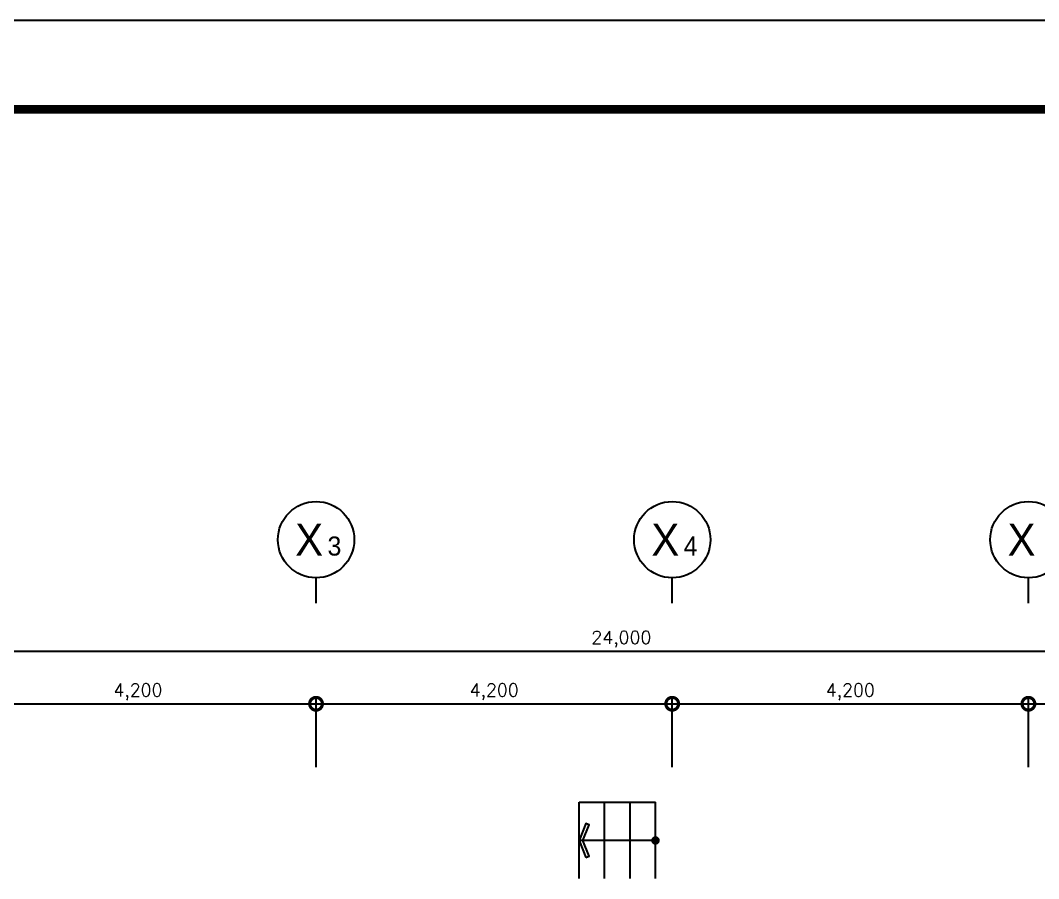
# Model space of a CAD drawing. Header units: millimetres. Extents: x -56261 to 196039, y 9480 to 100001.
# Drawn here: x 83897 to 95904, y 89879 to 100001 of the extents above; entities that cross this region are included whole.
import ezdxf
from ezdxf.enums import TextEntityAlignment as Align

# ---------------------------------------------------------------- set-up
doc = ezdxf.new("R2010")
doc.units = ezdxf.units.MM
for name, color, linetype in [('FORM', 4, 'Continuous'), ('PLAN', 9, 'Continuous'), ('PLAN_DIM', 7, 'Continuous')]:
    doc.layers.add(name, color=color, linetype=linetype)
doc.styles.add('Gdim', font='')
doc.styles.add('Gtx', font='')
doc.styles.add('plan', font='romans.shx', dxfattribs={"bigfont": 'GHS.SHX'})
doc.styles.get('Gdim').set_extended_font_data('Dotum')
doc.styles.get('Gtx').set_extended_font_data('Dotum')
doc.dimstyles.new('Gdim100', dxfattribs={"dimscale": 100, "dimtxt": 3, "dimasz": 6, "dimexe": 1.5, "dimexo": 2, "dimgap": 1, "dimtad": 1, "dimdec": 0, "dimzin": 0, "dimdsep": 46, "dimlunit": 6, "dimtxsty": 'Gdim', "dimblk1": 'DOTSMALL', "dimblk2": 'DOTSMALL', "dimsah": 1, "dimcen": 1.5, "dimdle": 1.5, "dimclrd": 1, "dimclre": 1, "dimclrt": 256, "dimazin": 0, "dimtfac": 1, "dimtdec": 0, "dimtix": 1, "dimtmove": 2, "dimatfit": 3, "dimldrblk": 'DOTSMALL', "dimfxl": 1.5, "dimtolj": 1, "dimtzin": 0, "dimlwd": -1, "dimlwe": -1, "dimarcsym": 0})

# ---------------------------------------------------------------- blocks, each defined once
blk = doc.blocks.new('_DotSmall')
at = {"color": 0, "linetype": 'ByBlock', "const_width": 0.5}
blk.add_lwpolyline([(-0.0625, 0, 1), (0.0625, 0, 1)], format="xyb", close=True, dxfattribs=at)
blk = doc.blocks.new('*D170')
at = {"layer": 'DEFPOINTS', "color": 0, "transparency": 16777216}
for p in [(102983, 92561), (78983, 91092), (102983, 91092)]:
    blk.add_point(p, dxfattribs=at)
at = {"layer": 'PLAN_DIM', "transparency": 16777216}
for p, q in [((78983, 91192), (78983, 92636)), ((102983, 91192), (102983, 92636)), ((78908, 92561), (103058, 92561))]:
    blk.add_line(p, q, dxfattribs=at)
at = {"layer": 'PLAN_DIM', "transparency": 16777216, "xscale": 300, "yscale": 300, "zscale": 300, "rotation": 180}
blk.add_blockref('_DotSmall', (78983, 92561), dxfattribs=at)
at = {"layer": 'PLAN_DIM', "transparency": 16777216, "xscale": 300, "yscale": 300, "zscale": 300}
blk.add_blockref('_DotSmall', (102983, 92561), dxfattribs=at)
at = {"layer": 'PLAN_DIM', "transparency": 16777216, "insert": (90983, 92701), "char_height": 150, "attachment_point": 5, "style": 'plan'}
blk.add_mtext('\\A1;24,000', dxfattribs=at)
blk = doc.blocks.new('FORM_기계', base_point=(381614, -321275))
at = {"layer": 'FORM', "color": 7}
blk.add_lwpolyline([(381614, -321275), (465714, -321275), (465714, -261875), (381614, -261875)], close=True, dxfattribs=at)
at = {"layer": 'FORM', "const_width": 200}
blk.add_lwpolyline([(463614, -319175), (383714, -319175), (383714, -263975), (463614, -263975)], close=True, dxfattribs=at)
blk = doc.blocks.new('*D174')
at = {"layer": 'DEFPOINTS', "color": 0, "transparency": 16777216}
for p in [(87383, 91941), (83183, 91092), (87383, 91092)]:
    blk.add_point(p, dxfattribs=at)
at = {"layer": 'PLAN_DIM', "transparency": 16777216}
for p, q in [((83183, 91192), (83183, 92016)), ((87383, 91192), (87383, 92016)), ((83108, 91941), (87458, 91941))]:
    blk.add_line(p, q, dxfattribs=at)
at = {"layer": 'PLAN_DIM', "transparency": 16777216, "xscale": 300, "yscale": 300, "zscale": 300, "rotation": 180}
blk.add_blockref('_DotSmall', (83183, 91941), dxfattribs=at)
at = {"layer": 'PLAN_DIM', "transparency": 16777216, "xscale": 300, "yscale": 300, "zscale": 300}
blk.add_blockref('_DotSmall', (87383, 91941), dxfattribs=at)
at = {"layer": 'PLAN_DIM', "transparency": 16777216, "insert": (85283, 92081), "char_height": 150, "attachment_point": 5, "style": 'plan'}
blk.add_mtext('\\A1;4,200', dxfattribs=at)
blk = doc.blocks.new('*D175')
at = {"layer": 'DEFPOINTS', "color": 0, "transparency": 16777216}
for p in [(91583, 91941), (87383, 91092), (91583, 91092)]:
    blk.add_point(p, dxfattribs=at)
at = {"layer": 'PLAN_DIM', "transparency": 16777216}
for p, q in [((87383, 91192), (87383, 92016)), ((91583, 91192), (91583, 92016)), ((87308, 91941), (91658, 91941))]:
    blk.add_line(p, q, dxfattribs=at)
at = {"layer": 'PLAN_DIM', "transparency": 16777216, "xscale": 300, "yscale": 300, "zscale": 300, "rotation": 180}
blk.add_blockref('_DotSmall', (87383, 91941), dxfattribs=at)
at = {"layer": 'PLAN_DIM', "transparency": 16777216, "xscale": 300, "yscale": 300, "zscale": 300}
blk.add_blockref('_DotSmall', (91583, 91941), dxfattribs=at)
at = {"layer": 'PLAN_DIM', "transparency": 16777216, "insert": (89483, 92081), "char_height": 150, "attachment_point": 5, "style": 'plan'}
blk.add_mtext('\\A1;4,200', dxfattribs=at)
blk = doc.blocks.new('*D176')
at = {"layer": 'DEFPOINTS', "color": 0, "transparency": 16777216}
for p in [(95783, 91941), (91583, 91092), (95783, 91092)]:
    blk.add_point(p, dxfattribs=at)
at = {"layer": 'PLAN_DIM', "transparency": 16777216}
for p, q in [((91583, 91192), (91583, 92016)), ((95783, 91192), (95783, 92016)), ((91508, 91941), (95858, 91941))]:
    blk.add_line(p, q, dxfattribs=at)
at = {"layer": 'PLAN_DIM', "transparency": 16777216, "xscale": 300, "yscale": 300, "zscale": 300, "rotation": 180}
blk.add_blockref('_DotSmall', (91583, 91941), dxfattribs=at)
at = {"layer": 'PLAN_DIM', "transparency": 16777216, "xscale": 300, "yscale": 300, "zscale": 300}
blk.add_blockref('_DotSmall', (95783, 91941), dxfattribs=at)
at = {"layer": 'PLAN_DIM', "transparency": 16777216, "insert": (93683, 92081), "char_height": 150, "attachment_point": 5, "style": 'plan'}
blk.add_mtext('\\A1;4,200', dxfattribs=at)
blk = doc.blocks.new('*D177')
at = {"layer": 'DEFPOINTS', "color": 0, "transparency": 16777216}
for p in [(99983, 91941), (95783, 91092), (99983, 91092)]:
    blk.add_point(p, dxfattribs=at)
at = {"layer": 'PLAN_DIM', "transparency": 16777216}
for p, q in [((95783, 91192), (95783, 92016)), ((99983, 91192), (99983, 92016)), ((95708, 91941), (100058, 91941))]:
    blk.add_line(p, q, dxfattribs=at)
at = {"layer": 'PLAN_DIM', "transparency": 16777216, "xscale": 300, "yscale": 300, "zscale": 300, "rotation": 180}
blk.add_blockref('_DotSmall', (95783, 91941), dxfattribs=at)
at = {"layer": 'PLAN_DIM', "transparency": 16777216, "xscale": 300, "yscale": 300, "zscale": 300}
blk.add_blockref('_DotSmall', (99983, 91941), dxfattribs=at)
at = {"layer": 'PLAN_DIM', "transparency": 16777216, "insert": (97883, 92081), "char_height": 150, "attachment_point": 5, "style": 'plan'}
blk.add_mtext('\\A1;4,200', dxfattribs=at)
blk = doc.blocks.new('x-plan01$0$ARROWX')
at = {"layer": 'PLAN'}
blk.add_lwpolyline([(-0.2, -0.5), (-0.293, -0.463), (-0.108, 0), (-0.293, 0.463), (-0.2, 0.5), (0, 0)], close=True, dxfattribs=at)

msp = doc.modelspace()

# ---------------------------------------------------------------- linework, layer by layer
at = {"layer": 'PLAN'}
for p, q in [((90485.6, 89878.8), (90485.6, 90778.8)), ((90485.6, 90778.8), (91385.6, 90778.8)), ((90785.6, 89878.8), (90785.6, 90778.8)), ((91085.6, 89878.8), (91085.6, 90778.8)), ((91385.6, 89878.8), (91385.6, 90778.8))]:
    msp.add_line(p, q, dxfattribs=at)
msp.add_lwpolyline([(91385.6, 90328.8), (90485.6, 90328.8)], dxfattribs=at)
at = {"layer": 'PLAN', "const_width": 50}
msp.add_lwpolyline([(91385.6, 90303.8, 1), (91385.6, 90353.8, 1)], format="xyb", close=True, dxfattribs=at)
at = {"layer": 'PLAN_DIM'}
for points in [[(87383.4, 93126.4), (87383.4, 93426.4, -1), (87383.4, 94326.4, -1), (87383.4, 93426.4, 0)], [(91583.4, 93126.4), (91583.4, 93426.4, -1), (91583.4, 94326.4, -1), (91583.4, 93426.4, 0)], [(95783.4, 93126.4), (95783.4, 93426.4, -1), (95783.4, 94326.4, -1), (95783.4, 93426.4, 0)]]:
    msp.add_lwpolyline(points, format="xyb", dxfattribs=at)

# ---------------------------------------------------------------- block references
at = {"layer": 'FORM', "xscale": 0.5, "yscale": 0.5, "zscale": 0.5}
msp.add_blockref('FORM_기계', (69888.9, 70301.1), dxfattribs=at)
at = {"layer": 'PLAN', "xscale": -400.0000000000002, "yscale": 400.0000000000002, "zscale": 400.0000000000002, "rotation": 359.9922294920594}
msp.add_blockref('x-plan01$0$ARROWX', (90485.6, 90328.6), dxfattribs=at)

# ---------------------------------------------------------------- texts
at = {"layer": 'PLAN_DIM', "style": 'Gtx'}
for s, height, p in [('X', 375, (87302, 93876.4)), ('X', 375, (91502, 93876.4)), ('X', 375, (95702, 93876.4)), ('3', 225, (87600, 93801.5)), ('4', 225, (91800, 93801.5))]:
    msp.add_text(s, height=height, dxfattribs=at).set_placement(p, align=Align.MIDDLE)

# ---------------------------------------------------------------- dimensions: what is measured, and where the dimension line sits
at = {"layer": 'PLAN_DIM'}
for base, p1, p2, override, picture, middle in [((102983.4, 92561.3), (78983.4, 91092.4), (102983.4, 91092.4), {"dimscale": 50, "dimtxsty": 'plan', "dimclrd": 256, "dimclre": 256}, '*D170', (90983.4, 92700.6)), ((87383.4, 91941.3), (83183.4, 91092.4), (87383.4, 91092.4), {"dimscale": 50, "dimtxsty": 'plan', "dimblk1": 'DotSmall', "dimblk2": 'DotSmall', "dimclrd": 256, "dimclre": 256}, '*D174', (85283.4, 92080.6)), ((91583.4, 91941.3), (87383.4, 91092.4), (91583.4, 91092.4), {"dimscale": 50, "dimtxsty": 'plan', "dimblk1": 'DotSmall', "dimblk2": 'DotSmall', "dimclrd": 256, "dimclre": 256}, '*D175', (89483.4, 92080.6)), ((95783.4, 91941.3), (91583.4, 91092.4), (95783.4, 91092.4), {"dimscale": 50, "dimtxsty": 'plan', "dimblk1": 'DotSmall', "dimblk2": 'DotSmall', "dimclrd": 256, "dimclre": 256}, '*D176', (93683.4, 92080.6)), ((99983.4, 91941.3), (95783.4, 91092.4), (99983.4, 91092.4), {"dimscale": 50, "dimtxsty": 'plan', "dimblk1": 'DotSmall', "dimblk2": 'DotSmall', "dimclrd": 256, "dimclre": 256}, '*D177', (97883.4, 92080.6))]:
    dim = msp.add_linear_dim(base=base, p1=p1, p2=p2, angle=180, dimstyle='Gdim100', override=override, dxfattribs=at)
    dim.commit()
    dim.dimension.update_dxf_attribs({"geometry": picture, "text_midpoint": middle})

doc.saveas('drawing.dxf')
